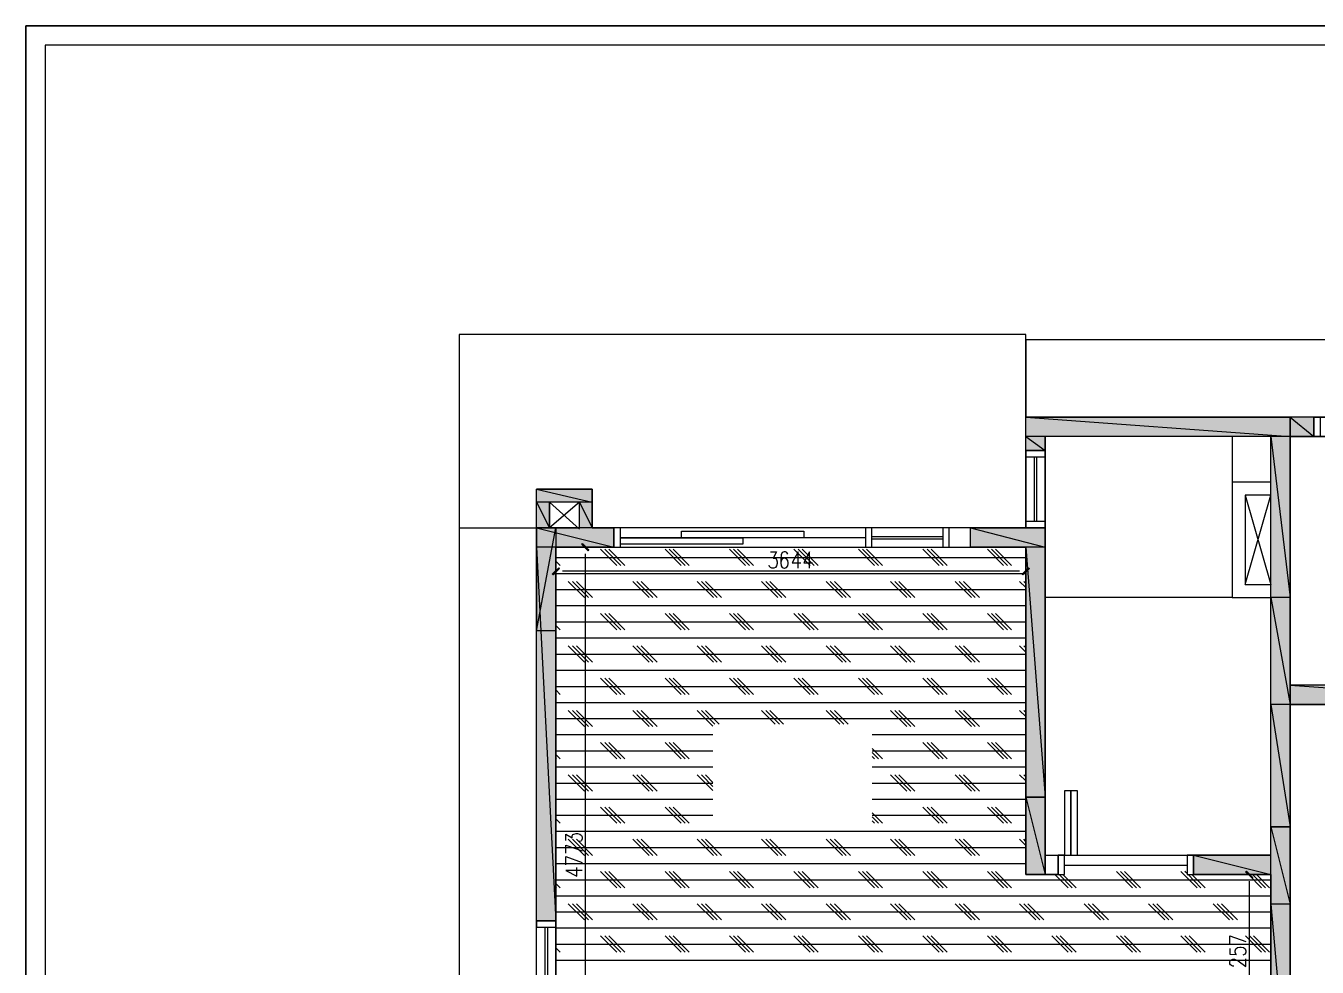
# Model space of a CAD drawing. Header units: millimetres. Extents: x -75 to 20144, y -75 to 30258.
# Drawn here: x -75 to 9937, y 22957 to 30258 of the extents above; entities that cross this region are included whole.
import ezdxf

# ---------------------------------------------------------------- set-up
doc = ezdxf.new("R2010")
doc.units = ezdxf.units.MM
for name, color, linetype, true_color in [('SRC-FILLSTROKE-000000', 7, 'Continuous', 0x000000), ('SRC-FILLSTROKE-636466', 7, 'Continuous', 0x636466), ('SRC-STROKE-000000', 7, 'Continuous', 0x000000), ('SRC-STROKE-0000ff', 7, 'Continuous', 0x0000ff), ('SRC-STROKE-636466', 7, 'Continuous', 0x636466), ('SRC-STROKE-767676', 7, 'Continuous', 0x767676), ('SRC-STROKE-ff0000', 7, 'Continuous', 0xff0000)]:
    doc.layers.add(name, color=color, linetype=linetype, true_color=true_color)

msp = doc.modelspace()

# ---------------------------------------------------------------- hatches: boundary and pattern name
at = {"layer": 'SRC-FILLSTROKE-000000', "true_color": 0x000000}
h = msp.add_hatch(color=7, dxfattribs=at)
h.dxf.hatch_style = 1
h.paths.add_polyline_path([(9728, 27222), (7678, 27222), (9728, 27072), (9728, 27222)])
h = msp.add_hatch(color=7, dxfattribs=at)
h.dxf.hatch_style = 1
h.paths.add_polyline_path([(7678, 27222), (9728, 27072), (7678, 27072), (7678, 27222)])
h = msp.add_hatch(color=7, dxfattribs=at)
h.dxf.hatch_style = 1
h.paths.add_polyline_path([(9912, 27222), (9728, 27222), (9912, 27072), (9912, 27222)])
h = msp.add_hatch(color=7, dxfattribs=at)
h.dxf.hatch_style = 1
h.paths.add_polyline_path([(9728, 27222), (9912, 27072), (9728, 27072), (9728, 27222)])
h = msp.add_hatch(color=7, dxfattribs=at)
h.dxf.hatch_style = 1
h.paths.add_polyline_path([(7828, 27072), (7678, 27072), (7828, 26964), (7828, 27072)])
h = msp.add_hatch(color=7, dxfattribs=at)
h.dxf.hatch_style = 1
h.paths.add_polyline_path([(7678, 27072), (7828, 26964), (7678, 26964), (7678, 27072)])
h = msp.add_hatch(color=7, dxfattribs=at)
h.dxf.hatch_style = 1
h.paths.add_polyline_path([(9728, 27072), (9578, 27072), (9728, 25825), (9728, 27072)])
h = msp.add_hatch(color=7, dxfattribs=at)
h.dxf.hatch_style = 1
h.paths.add_polyline_path([(9578, 27072), (9728, 25825), (9578, 25825), (9578, 27072)])
h = msp.add_hatch(color=7, dxfattribs=at)
h.dxf.hatch_style = 1
h.paths.add_polyline_path([(4317, 26664), (3885, 26664), (4317, 26564), (4317, 26664)])
h = msp.add_hatch(color=7, dxfattribs=at)
h.dxf.hatch_style = 1
h.paths.add_polyline_path([(3885, 26664), (4317, 26564), (3885, 26564), (3885, 26664)])
h = msp.add_hatch(color=7, dxfattribs=at)
h.dxf.hatch_style = 1
h.paths.add_polyline_path([(3985, 26564), (3885, 26564), (3985, 26364), (3985, 26564)])
h = msp.add_hatch(color=7, dxfattribs=at)
h.dxf.hatch_style = 1
h.paths.add_polyline_path([(3885, 26564), (3985, 26364), (3885, 26364), (3885, 26564)])
h = msp.add_hatch(color=7, dxfattribs=at)
h.dxf.hatch_style = 1
h.paths.add_polyline_path([(4317, 26564), (4217, 26564), (4317, 26364), (4317, 26564)])
h = msp.add_hatch(color=7, dxfattribs=at)
h.dxf.hatch_style = 1
h.paths.add_polyline_path([(4217, 26564), (4317, 26364), (4217, 26364), (4217, 26564)])
h = msp.add_hatch(color=7, dxfattribs=at)
h.dxf.hatch_style = 1
h.paths.add_polyline_path([(4485, 26364), (3885, 26364), (4485, 26214), (4485, 26364)])
h = msp.add_hatch(color=7, dxfattribs=at)
h.dxf.hatch_style = 1
h.paths.add_polyline_path([(3885, 26364), (4485, 26214), (3885, 26214), (3885, 26364)])
h = msp.add_hatch(color=7, dxfattribs=at)
h.dxf.hatch_style = 1
h.paths.add_polyline_path([(3885, 26364), (3885, 25565), (4035, 26364), (3885, 26364)])
h = msp.add_hatch(color=7, dxfattribs=at)
h.dxf.hatch_style = 1
h.paths.add_polyline_path([(3885, 25565), (4035, 26364), (4035, 25565), (3885, 25565)])
h = msp.add_hatch(color=7, dxfattribs=at)
h.dxf.hatch_style = 1
h.paths.add_polyline_path([(7828, 26364), (7248, 26364), (7828, 26214), (7828, 26364)])
h = msp.add_hatch(color=7, dxfattribs=at)
h.dxf.hatch_style = 1
h.paths.add_polyline_path([(7248, 26364), (7828, 26214), (7248, 26214), (7248, 26364)])
h = msp.add_hatch(color=7, dxfattribs=at)
h.dxf.hatch_style = 1
h.paths.add_polyline_path([(4291, 26192), (4235, 26236), (4241, 26242), (4291, 26192)])
h = msp.add_hatch(color=7, dxfattribs=at)
h.dxf.hatch_style = 1
h.paths.add_polyline_path([(4285, 26186), (4291, 26192), (4235, 26236), (4285, 26186)])
h = msp.add_hatch(color=7, dxfattribs=at)
h.dxf.hatch_style = 1
h.paths.add_polyline_path([(4035, 26214), (3885, 26214), (4035, 23317), (4035, 26214)])
h = msp.add_hatch(color=7, dxfattribs=at)
h.dxf.hatch_style = 1
h.paths.add_polyline_path([(3885, 26214), (4035, 23317), (3885, 23317), (3885, 26214)])
h = msp.add_hatch(color=7, dxfattribs=at)
h.dxf.hatch_style = 1
h.paths.add_polyline_path([(7828, 26214), (7678, 26214), (7828, 24275), (7828, 26214)])
h = msp.add_hatch(color=7, dxfattribs=at)
h.dxf.hatch_style = 1
h.paths.add_polyline_path([(7678, 26214), (7828, 24275), (7678, 24275), (7678, 26214)])
h = msp.add_hatch(color=7, dxfattribs=at)
h.dxf.hatch_style = 1
h.paths.add_polyline_path([(4057, 26054), (4013, 26001), (4007, 26005), (4057, 26054)])
h = msp.add_hatch(color=7, dxfattribs=at)
h.dxf.hatch_style = 1
h.paths.add_polyline_path([(4063, 26050), (4057, 26054), (4013, 26001), (4063, 26050)])
h = msp.add_hatch(color=7, dxfattribs=at)
h.dxf.hatch_style = 1
h.paths.add_polyline_path([(7650, 26005), (7656, 26001), (7700, 26054), (7650, 26005)])
h = msp.add_hatch(color=7, dxfattribs=at)
h.dxf.hatch_style = 1
h.paths.add_polyline_path([(7656, 26001), (7700, 26054), (7706, 26050), (7656, 26001)])
h = msp.add_hatch(color=7, dxfattribs=at)
h.dxf.hatch_style = 1
h.paths.add_polyline_path([(9728, 25825), (9578, 25825), (9728, 24995), (9728, 25825)])
h = msp.add_hatch(color=7, dxfattribs=at)
h.dxf.hatch_style = 1
h.paths.add_polyline_path([(9578, 25825), (9728, 24995), (9578, 24995), (9578, 25825)])
h = msp.add_hatch(color=7, dxfattribs=at)
h.dxf.hatch_style = 1
h.paths.add_polyline_path([(11857, 25145), (9728, 25145), (11857, 24995), (11857, 25145)])
h = msp.add_hatch(color=7, dxfattribs=at)
h.dxf.hatch_style = 1
h.paths.add_polyline_path([(9728, 25145), (11857, 24995), (9728, 24995), (9728, 25145)])
h = msp.add_hatch(color=7, dxfattribs=at)
h.dxf.hatch_style = 1
h.paths.add_polyline_path([(9728, 24995), (9578, 24995), (9728, 24045), (9728, 24995)])
h = msp.add_hatch(color=7, dxfattribs=at)
h.dxf.hatch_style = 1
h.paths.add_polyline_path([(9578, 24995), (9728, 24045), (9578, 24045), (9578, 24995)])
h = msp.add_hatch(color=7, dxfattribs=at)
h.dxf.hatch_style = 1
h.paths.add_polyline_path([(9578, 23825), (8978, 23825), (9578, 23675), (9578, 23825)])
h = msp.add_hatch(color=7, dxfattribs=at)
h.dxf.hatch_style = 1
h.paths.add_polyline_path([(8978, 23825), (9578, 23675), (8978, 23675), (8978, 23825)])
h = msp.add_hatch(color=7, dxfattribs=at)
h.dxf.hatch_style = 1
h.paths.add_polyline_path([(9438, 23651), (9382, 23697), (9388, 23701), (9438, 23651)])
h = msp.add_hatch(color=7, dxfattribs=at)
h.dxf.hatch_style = 1
h.paths.add_polyline_path([(9432, 23647), (9438, 23651), (9382, 23697), (9432, 23647)])
h = msp.add_hatch(color=7, dxfattribs=at)
h.dxf.hatch_style = 1
h.paths.add_polyline_path([(9728, 23445), (9578, 23445), (9728, 21753), (9728, 23445)])
h = msp.add_hatch(color=7, dxfattribs=at)
h.dxf.hatch_style = 1
h.paths.add_polyline_path([(9578, 23445), (9728, 21753), (9578, 21753), (9578, 23445)])
at = {"layer": 'SRC-FILLSTROKE-636466', "true_color": 0x636466}
h = msp.add_hatch(color=7, dxfattribs=at)
h.dxf.hatch_style = 1
h.paths.add_polyline_path([(7828, 24275), (7678, 24275), (7828, 23675), (7828, 24275)])
h = msp.add_hatch(color=7, dxfattribs=at)
h.dxf.hatch_style = 1
h.paths.add_polyline_path([(7678, 24275), (7828, 23675), (7678, 23675), (7678, 24275)])
h = msp.add_hatch(color=7, dxfattribs=at)
h.dxf.hatch_style = 1
h.paths.add_polyline_path([(9728, 24045), (9578, 24045), (9728, 23445), (9728, 24045)])
h = msp.add_hatch(color=7, dxfattribs=at)
h.dxf.hatch_style = 1
h.paths.add_polyline_path([(9578, 24045), (9728, 23445), (9578, 23445), (9578, 24045)])

# ---------------------------------------------------------------- linework, layer by layer
at = {"layer": 'SRC-FILLSTROKE-000000'}
for points in [[(9728, 27222), (7678, 27222), (9728, 27072), (9728, 27222)], [(7678, 27222), (9728, 27072), (7678, 27072), (7678, 27222)], [(9912, 27222), (9728, 27222), (9912, 27072), (9912, 27222)], [(9728, 27222), (9912, 27072), (9728, 27072), (9728, 27222)], [(7828, 27072), (7678, 27072), (7828, 26964), (7828, 27072)], [(7678, 27072), (7828, 26964), (7678, 26964), (7678, 27072)], [(9728, 27072), (9578, 27072), (9728, 25825), (9728, 27072)], [(9578, 27072), (9728, 25825), (9578, 25825), (9578, 27072)], [(4317, 26664), (3885, 26664), (4317, 26564), (4317, 26664)], [(3885, 26664), (4317, 26564), (3885, 26564), (3885, 26664)], [(3985, 26564), (3885, 26564), (3985, 26364), (3985, 26564)], [(3885, 26564), (3985, 26364), (3885, 26364), (3885, 26564)], [(4317, 26564), (4217, 26564), (4317, 26364), (4317, 26564)], [(4217, 26564), (4317, 26364), (4217, 26364), (4217, 26564)], [(4485, 26364), (3885, 26364), (4485, 26214), (4485, 26364)], [(3885, 26364), (4485, 26214), (3885, 26214), (3885, 26364)], [(3885, 26364), (3885, 25565), (4035, 26364), (3885, 26364)], [(3885, 25565), (4035, 26364), (4035, 25565), (3885, 25565)], [(7828, 26364), (7248, 26364), (7828, 26214), (7828, 26364)], [(7248, 26364), (7828, 26214), (7248, 26214), (7248, 26364)], [(4291, 26192), (4235, 26236), (4241, 26242), (4291, 26192)], [(4285, 26186), (4291, 26192), (4235, 26236), (4285, 26186)], [(4035, 26214), (3885, 26214), (4035, 23317), (4035, 26214)], [(3885, 26214), (4035, 23317), (3885, 23317), (3885, 26214)], [(7828, 26214), (7678, 26214), (7828, 24275), (7828, 26214)], [(7678, 26214), (7828, 24275), (7678, 24275), (7678, 26214)], [(4057, 26054), (4013, 26001), (4007, 26005), (4057, 26054)], [(4063, 26050), (4057, 26054), (4013, 26001), (4063, 26050)], [(7650, 26005), (7656, 26001), (7700, 26054), (7650, 26005)], [(7656, 26001), (7700, 26054), (7706, 26050), (7656, 26001)], [(9728, 25825), (9578, 25825), (9728, 24995), (9728, 25825)], [(9578, 25825), (9728, 24995), (9578, 24995), (9578, 25825)], [(11857, 25145), (9728, 25145), (11857, 24995), (11857, 25145)], [(9728, 25145), (11857, 24995), (9728, 24995), (9728, 25145)], [(9728, 24995), (9578, 24995), (9728, 24045), (9728, 24995)], [(9578, 24995), (9728, 24045), (9578, 24045), (9578, 24995)], [(9578, 23825), (8978, 23825), (9578, 23675), (9578, 23825)], [(8978, 23825), (9578, 23675), (8978, 23675), (8978, 23825)], [(9438, 23651), (9382, 23697), (9388, 23701), (9438, 23651)], [(9432, 23647), (9438, 23651), (9382, 23697), (9432, 23647)], [(9728, 23445), (9578, 23445), (9728, 21753), (9728, 23445)], [(9578, 23445), (9728, 21753), (9578, 21753), (9578, 23445)]]:
    msp.add_lwpolyline(points, dxfattribs=at)
at = {"layer": 'SRC-FILLSTROKE-636466'}
for points in [[(7828, 24275), (7678, 24275), (7828, 23675), (7828, 24275)], [(7678, 24275), (7828, 23675), (7678, 23675), (7678, 24275)], [(9728, 24045), (9578, 24045), (9728, 23445), (9728, 24045)], [(9578, 24045), (9728, 23445), (9578, 23445), (9578, 24045)]]:
    msp.add_lwpolyline(points, dxfattribs=at)
at = {"layer": 'SRC-STROKE-000000'}
for points in [[(2985, 75), (2985, -75), (-75, -75), (-75, 75), (-75, 30258), (75, 30258), (18166, 30258), (18166, 30108), (18166, -75), (18016, -75), (18016, 75), (18016, 30108), (14297, 30108), (75, 30108), (75, 26364), (75, 75), (2985, 75), (75, 75)], [(-75, 30258), (-75, -75), (18166, -75), (18166, 30258), (-75, 30258)], [(7678, 26364), (7678, 27864), (3885, 27864), (3285, 27864), (3285, 26364), (3885, 26364)], [(7678, 27822), (7678, 27222)], [(9578, 21443), (9578, 23675), (8978, 23675), (8978, 23825), (9578, 23825), (9578, 25825), (9578, 27072), (7828, 27072), (7828, 26964), (7678, 26964), (7678, 27072), (7678, 27222), (9278, 27222), (9578, 27222), (9728, 27222), (9728, 21491)], [(9728, 21483), (9728, 24995), (11707, 24995), (11707, 24885), (11857, 24885), (11857, 25255), (11707, 25255), (11707, 25145), (9728, 25145), (9728, 27072), (11707, 27072), (11707, 26054), (11857, 26054), (11857, 27072), (12287, 27072), (12287, 27222), (9728, 27222), (9728, 27072)], [(9578, 27072), (9278, 27072), (9278, 25825), (9578, 25825)], [(7678, 26364), (7828, 26364), (7828, 26964), (7678, 26964), (7678, 26364)], [(4017, 23317), (3885, 23317), (3885, 26664), (4035, 26664), (4317, 26664), (4317, 26364), (4485, 26364), (4485, 26214), (4035, 26214), (4035, 23317), (4035, 22567), (3885, 22567), (3885, 23317), (4035, 23317)], [(9578, 26718), (9278, 26718)], [(4217, 26564), (3985, 26564), (3985, 26364), (4217, 26364), (4217, 26564)], [(4217, 26564), (3985, 26364)], [(4217, 26354), (3985, 26564)], [(9578, 26618), (9378, 26618), (9378, 25925), (9578, 25925)], [(9378, 26618), (9578, 25925)], [(9378, 25925), (9578, 26618)], [(3885, 25565), (3885, 26364), (4035, 26364), (4035, 25565), (3885, 25565)], [(4485, 26214), (7248, 26214), (7248, 26364), (4485, 26364), (4485, 26214)], [(7678, 26214), (7248, 26214), (7248, 26364), (7678, 26364), (7828, 26364), (7828, 26214), (7828, 23825), (7928, 23825), (7928, 23675), (7828, 23675), (7678, 23675), (7678, 26214)], [(4035, 26188), (4035, 25979)], [(4063, 26214), (4313, 26214)], [(4263, 26164), (4263, 21491)], [(5698, 26178), (5746, 26178), (5720, 26130), (5732, 26130), (5742, 26124), (5746, 26118), (5750, 26100), (5750, 26088), (5746, 26070), (5738, 26058), (5724, 26052), (5710, 26052), (5698, 26058), (5692, 26064), (5688, 26076)], [(5832, 26160), (5826, 26172), (5814, 26178), (5804, 26178), (5790, 26172), (5782, 26154), (5778, 26124), (5778, 26094), (5782, 26070), (5790, 26058), (5804, 26052), (5808, 26052), (5822, 26058), (5832, 26070), (5836, 26088), (5836, 26094), (5832, 26112), (5822, 26124), (5808, 26130), (5804, 26130), (5790, 26124), (5782, 26112), (5778, 26094)], [(5912, 26052), (5912, 26178), (5866, 26094), (5934, 26094)], [(6000, 26052), (6000, 26178), (5956, 26094), (6024, 26094)], [(7678, 26188), (7678, 25979)], [(7628, 26029), (4085, 26029)], [(9278, 25825), (7828, 25825)], [(4113, 23939), (4113, 23989), (4161, 23961), (4161, 23975), (4167, 23985), (4173, 23989), (4191, 23993), (4203, 23993), (4221, 23989), (4233, 23979), (4239, 23967), (4239, 23953), (4233, 23939), (4227, 23935), (4215, 23931)], [(4113, 23841), (4113, 23903), (4239, 23859)], [(4113, 23751), (4113, 23815), (4239, 23769)], [(4239, 23707), (4113, 23707), (4197, 23663), (4197, 23729)], [(9552, 23675), (9360, 23675)], [(9410, 23625), (9410, 22467)], [(9260, 23139), (9260, 23201), (9384, 23157)], [(9260, 23103), (9260, 23059), (9312, 23055), (9306, 23059), (9302, 23073), (9302, 23085), (9306, 23099), (9318, 23109), (9336, 23113), (9348, 23113), (9366, 23109), (9378, 23099), (9384, 23085), (9384, 23073), (9378, 23059), (9372, 23055), (9360, 23051)], [(9290, 22965), (9284, 22965), (9272, 22969), (9266, 22975), (9260, 22983), (9260, 23001), (9266, 23011), (9272, 23015), (9284, 23019), (9296, 23019), (9306, 23015), (9324, 23005), (9384, 22961), (9384, 23023)]]:
    msp.add_lwpolyline(points, dxfattribs=at)
at = {"layer": 'SRC-STROKE-0000ff'}
for points in [[(7978, 23825), (8028, 23825), (8028, 24325), (7978, 24325), (7978, 23825)], [(8028, 23825), (8078, 23825), (8078, 24325), (8028, 24325), (8028, 23825)], [(7928, 23675), (7978, 23675), (7978, 23825), (7928, 23825), (7928, 23675)], [(7978, 23749), (8928, 23749)], [(8928, 23675), (8978, 23675), (8978, 23825), (8928, 23825), (8928, 23675)]]:
    msp.add_lwpolyline(points, dxfattribs=at)
at = {"layer": 'SRC-STROKE-636466'}
for points in [[(14297, 27822), (7678, 27822)], [(3285, 26364), (3285, 22567), (2985, 22567), (2385, 22567), (2367, 17518), (2985, 17518)], [(7828, 24275), (7828, 23675), (7678, 23675), (7678, 24275), (7828, 24275)], [(9728, 24045), (9728, 23445), (9578, 23445), (9578, 24045), (9728, 24045)]]:
    msp.add_lwpolyline(points, dxfattribs=at)
at = {"layer": 'SRC-STROKE-767676'}
for points in [[(9912, 27222), (10712, 27222), (10712, 27072), (9912, 27072), (9912, 27222)], [(9962, 27222), (9912, 27222), (9912, 27072), (9962, 27072), (9962, 27222)], [(7678, 26364), (7678, 26964), (7828, 26964), (7828, 26364), (7678, 26364)], [(7678, 26964), (7678, 26914), (7828, 26914), (7828, 26964), (7678, 26964)], [(7742, 26914), (7742, 26414)], [(7762, 26914), (7762, 26414)], [(4485, 26364), (4485, 26214), (7084, 26214), (7084, 26364), (4485, 26364)], [(4535, 26364), (4485, 26364), (4485, 26214), (4535, 26214), (4535, 26364)], [(5958, 26338), (5958, 26288), (5009, 26288), (5009, 26338), (5958, 26338)], [(6484, 26364), (6434, 26364), (6434, 26214), (6484, 26214), (6484, 26364)], [(7084, 26364), (7034, 26364), (7034, 26214), (7084, 26214), (7084, 26364)], [(7678, 26414), (7678, 26364), (7828, 26364), (7828, 26414), (7678, 26414)], [(6434, 26288), (4535, 26288)], [(5484, 26288), (5484, 26238), (4535, 26238), (4535, 26288), (5484, 26288)], [(6484, 26298), (7034, 26298)], [(6484, 26278), (7034, 26278)], [(3885, 22567), (3885, 23317), (4035, 23317), (4035, 22567), (3885, 22567)], [(3885, 23317), (3885, 23267), (4035, 23267), (4035, 23317), (3885, 23317)], [(3949, 23267), (3949, 22617)], [(3969, 23267), (3969, 22617)]]:
    msp.add_lwpolyline(points, dxfattribs=at)
at = {"layer": 'SRC-STROKE-ff0000'}
for points in [[(4035, 21441), (4035, 26214), (7678, 26214), (7678, 23675), (7928, 23675), (7928, 23825), (8978, 23825), (8978, 23675), (9578, 23675), (9578, 22417), (6374, 22417), (6374, 21593), (5374, 21593), (5374, 22417), (5224, 22417), (5224, 21443), (4035, 21441)], [(4035, 26134), (7678, 26134)], [(4507, 26072), (4381, 26198)], [(4537, 26072), (4413, 26198)], [(4569, 26072), (4445, 26198)], [(5007, 26072), (4881, 26198)], [(5037, 26072), (4913, 26198)], [(5069, 26072), (4945, 26198)], [(5506, 26072), (5380, 26198)], [(5536, 26072), (5412, 26198)], [(5568, 26072), (5444, 26198)], [(6006, 26072), (5880, 26198)], [(6036, 26072), (5912, 26198)], [(6068, 26072), (5944, 26198)], [(6506, 26072), (6380, 26198)], [(6536, 26072), (6412, 26198)], [(6568, 26072), (6444, 26198)], [(7006, 26072), (6880, 26198)], [(7036, 26072), (6912, 26198)], [(7068, 26072), (6944, 26198)], [(7506, 26072), (7380, 26198)], [(7536, 26072), (7412, 26198)], [(7568, 26072), (7444, 26198)], [(4069, 26072), (4035, 26106)], [(4039, 26072), (4035, 26076)], [(4035, 26011), (7678, 26011)], [(4257, 25823), (4131, 25949)], [(4287, 25823), (4163, 25949)], [(4319, 25823), (4195, 25949)], [(4757, 25823), (4631, 25949)], [(4787, 25823), (4663, 25949)], [(4819, 25823), (4695, 25949)], [(5256, 25823), (5131, 25949)], [(5286, 25823), (5163, 25949)], [(5318, 25823), (5195, 25949)], [(5756, 25823), (5630, 25949)], [(5786, 25823), (5662, 25949)], [(5818, 25823), (5694, 25949)], [(6256, 25823), (6130, 25949)], [(6286, 25823), (6162, 25949)], [(6318, 25823), (6194, 25949)], [(6756, 25823), (6630, 25949)], [(6786, 25823), (6662, 25949)], [(6818, 25823), (6694, 25949)], [(7256, 25823), (7130, 25949)], [(7286, 25823), (7162, 25949)], [(7318, 25823), (7194, 25949)], [(7678, 25901), (7630, 25949)], [(7678, 25933), (7662, 25949)], [(4035, 25885), (7678, 25885)], [(4035, 25761), (7678, 25761)], [(4035, 25635), (7678, 25635)], [(4507, 25573), (4381, 25699)], [(4537, 25573), (4413, 25699)], [(4569, 25573), (4445, 25699)], [(5007, 25573), (4881, 25699)], [(5037, 25573), (4913, 25699)], [(5069, 25573), (4945, 25699)], [(5506, 25573), (5380, 25699)], [(5536, 25573), (5412, 25699)], [(5568, 25573), (5444, 25699)], [(6006, 25573), (5880, 25699)], [(6036, 25573), (5912, 25699)], [(6068, 25573), (5944, 25699)], [(6506, 25573), (6380, 25699)], [(6536, 25573), (6412, 25699)], [(6568, 25573), (6444, 25699)], [(7006, 25573), (6880, 25699)], [(7036, 25573), (6912, 25699)], [(7068, 25573), (6944, 25699)], [(7506, 25573), (7380, 25699)], [(7536, 25573), (7412, 25699)], [(7568, 25573), (7444, 25699)], [(4069, 25573), (4035, 25607)], [(4039, 25573), (4035, 25577)], [(4035, 25511), (7678, 25511)], [(4257, 25323), (4131, 25449)], [(4287, 25323), (4163, 25449)], [(4319, 25323), (4195, 25449)], [(4757, 25323), (4631, 25449)], [(4787, 25323), (4663, 25449)], [(4819, 25323), (4695, 25449)], [(5256, 25323), (5131, 25449)], [(5286, 25323), (5163, 25449)], [(5318, 25323), (5195, 25449)], [(5756, 25323), (5630, 25449)], [(5786, 25323), (5662, 25449)], [(5818, 25323), (5694, 25449)], [(6256, 25323), (6130, 25449)], [(6286, 25323), (6162, 25449)], [(6318, 25323), (6194, 25449)], [(6756, 25323), (6630, 25449)], [(6786, 25323), (6662, 25449)], [(6818, 25323), (6694, 25449)], [(7256, 25323), (7130, 25449)], [(7286, 25323), (7162, 25449)], [(7318, 25323), (7194, 25449)], [(7678, 25401), (7630, 25449)], [(7678, 25433), (7662, 25449)], [(4035, 25385), (7678, 25385)], [(4035, 25261), (7678, 25261)], [(4035, 25135), (7678, 25135)], [(4507, 25073), (4381, 25199)], [(4537, 25073), (4413, 25199)], [(4569, 25073), (4445, 25199)], [(5007, 25073), (4881, 25199)], [(5037, 25073), (4913, 25199)], [(5069, 25073), (4945, 25199)], [(5506, 25073), (5380, 25199)], [(5536, 25073), (5412, 25199)], [(5568, 25073), (5444, 25199)], [(6006, 25073), (5880, 25199)], [(6036, 25073), (5912, 25199)], [(6068, 25073), (5944, 25199)], [(6506, 25073), (6380, 25199)], [(6536, 25073), (6412, 25199)], [(6568, 25073), (6444, 25199)], [(7006, 25073), (6880, 25199)], [(7036, 25073), (6912, 25199)], [(7068, 25073), (6944, 25199)], [(7506, 25073), (7380, 25199)], [(7536, 25073), (7412, 25199)], [(7568, 25073), (7444, 25199)], [(4069, 25073), (4035, 25107)], [(4039, 25073), (4035, 25077)], [(4035, 25011), (7678, 25011)], [(4257, 24823), (4131, 24949)], [(4287, 24823), (4163, 24949)], [(4319, 24823), (4195, 24949)], [(4757, 24823), (4631, 24949)], [(4787, 24823), (4663, 24949)], [(4819, 24823), (4695, 24949)], [(5252, 24827), (5131, 24949)], [(5268, 24843), (5163, 24949)], [(5300, 24843), (5195, 24949)], [(5736, 24843), (5630, 24949)], [(5768, 24843), (5662, 24949)], [(5800, 24843), (5694, 24949)], [(6236, 24843), (6130, 24949)], [(6268, 24843), (6162, 24949)], [(6300, 24843), (6194, 24949)], [(6756, 24823), (6630, 24949)], [(6786, 24823), (6662, 24949)], [(6818, 24823), (6694, 24949)], [(7256, 24823), (7130, 24949)], [(7286, 24823), (7162, 24949)], [(7318, 24823), (7194, 24949)], [(7678, 24901), (7630, 24949)], [(7678, 24933), (7662, 24949)], [(4035, 24885), (7678, 24885)], [(4035, 24761), (5252, 24761)], [(6488, 24761), (7678, 24761)], [(4035, 24635), (5252, 24635)], [(4507, 24573), (4381, 24699)], [(4537, 24573), (4413, 24699)], [(4569, 24573), (4445, 24699)], [(5007, 24573), (4881, 24699)], [(5037, 24573), (4913, 24699)], [(5069, 24573), (4945, 24699)], [(6568, 24573), (6488, 24653)], [(6488, 24635), (7678, 24635)], [(7006, 24573), (6880, 24699)], [(7036, 24573), (6912, 24699)], [(7068, 24573), (6944, 24699)], [(7506, 24573), (7380, 24699)], [(7536, 24573), (7412, 24699)], [(7568, 24573), (7444, 24699)], [(4069, 24573), (4035, 24607)], [(4039, 24573), (4035, 24577)], [(6536, 24573), (6488, 24623)], [(6506, 24573), (6488, 24591)], [(4035, 24511), (5252, 24511)], [(4257, 24323), (4131, 24449)], [(4287, 24323), (4163, 24449)], [(4319, 24323), (4195, 24449)], [(4757, 24323), (4631, 24449)], [(4787, 24323), (4663, 24449)], [(4819, 24323), (4695, 24449)], [(5252, 24327), (5131, 24449)], [(5252, 24359), (5163, 24449)], [(5252, 24389), (5195, 24449)], [(6488, 24511), (7678, 24511)], [(6756, 24323), (6630, 24449)], [(6786, 24323), (6662, 24449)], [(6818, 24323), (6694, 24449)], [(7256, 24323), (7130, 24449)], [(7286, 24323), (7162, 24449)], [(7318, 24323), (7194, 24449)], [(7678, 24401), (7630, 24449)], [(7678, 24433), (7662, 24449)], [(4035, 24385), (5252, 24385)], [(6488, 24385), (7678, 24385)], [(4035, 24261), (5252, 24261)], [(6488, 24261), (7678, 24261)], [(4035, 24135), (5252, 24135)], [(4507, 24073), (4381, 24199)], [(4537, 24073), (4413, 24199)], [(4569, 24073), (4445, 24199)], [(5007, 24073), (4881, 24199)], [(5037, 24073), (4913, 24199)], [(5069, 24073), (4945, 24199)], [(6568, 24073), (6488, 24153)], [(6488, 24135), (7678, 24135)], [(7006, 24073), (6880, 24199)], [(7036, 24073), (6912, 24199)], [(7068, 24073), (6944, 24199)], [(7506, 24073), (7380, 24199)], [(7536, 24073), (7412, 24199)], [(7568, 24073), (7444, 24199)], [(4069, 24073), (4035, 24107)], [(4039, 24073), (4035, 24077)], [(6536, 24073), (6488, 24123)], [(6506, 24073), (6488, 24091)], [(4035, 24011), (7678, 24011)], [(4257, 23823), (4131, 23949)], [(4287, 23823), (4163, 23949)], [(4319, 23823), (4195, 23949)], [(4757, 23823), (4631, 23949)], [(4787, 23823), (4663, 23949)], [(4819, 23823), (4695, 23949)], [(5256, 23823), (5131, 23949)], [(5286, 23823), (5163, 23949)], [(5318, 23823), (5195, 23949)], [(5756, 23823), (5630, 23949)], [(5786, 23823), (5662, 23949)], [(5818, 23823), (5694, 23949)], [(6256, 23823), (6130, 23949)], [(6286, 23823), (6162, 23949)], [(6318, 23823), (6194, 23949)], [(6756, 23823), (6630, 23949)], [(6786, 23823), (6662, 23949)], [(6818, 23823), (6694, 23949)], [(7256, 23823), (7130, 23949)], [(7286, 23823), (7162, 23949)], [(7318, 23823), (7194, 23949)], [(7678, 23901), (7630, 23949)], [(7678, 23933), (7662, 23949)], [(4035, 23885), (7678, 23885)], [(4035, 23761), (7678, 23761)], [(4035, 23635), (9578, 23635)], [(4507, 23573), (4381, 23699)], [(4537, 23573), (4413, 23699)], [(4569, 23573), (4445, 23699)], [(5007, 23573), (4881, 23699)], [(5037, 23573), (4913, 23699)], [(5069, 23573), (4945, 23699)], [(5506, 23573), (5380, 23699)], [(5536, 23573), (5412, 23699)], [(5568, 23573), (5444, 23699)], [(6006, 23573), (5880, 23699)], [(6036, 23573), (5912, 23699)], [(6068, 23573), (5944, 23699)], [(6506, 23573), (6380, 23699)], [(6536, 23573), (6412, 23699)], [(6568, 23573), (6444, 23699)], [(7006, 23573), (6880, 23699)], [(7036, 23573), (6912, 23699)], [(7068, 23573), (6944, 23699)], [(7506, 23573), (7380, 23699)], [(7536, 23573), (7412, 23699)], [(7568, 23573), (7444, 23699)], [(8006, 23573), (7904, 23675)], [(8036, 23573), (7936, 23675)], [(8068, 23573), (7966, 23675)], [(8506, 23573), (8380, 23699)], [(8536, 23573), (8412, 23699)], [(8568, 23573), (8444, 23699)], [(9006, 23573), (8880, 23699)], [(8928, 23683), (8912, 23699)], [(9036, 23573), (8936, 23675)], [(9068, 23573), (8966, 23675)], [(9506, 23573), (9404, 23675)], [(9536, 23573), (9436, 23675)], [(9568, 23573), (9466, 23675)], [(4069, 23573), (4035, 23607)], [(4039, 23573), (4035, 23577)], [(4035, 23511), (9578, 23511)], [(4257, 23323), (4131, 23449)], [(4287, 23323), (4163, 23449)], [(4319, 23323), (4195, 23449)], [(4757, 23323), (4631, 23449)], [(4787, 23323), (4663, 23449)], [(4819, 23323), (4695, 23449)], [(5256, 23323), (5131, 23449)], [(5286, 23323), (5163, 23449)], [(5318, 23323), (5195, 23449)], [(5756, 23323), (5630, 23449)], [(5786, 23323), (5662, 23449)], [(5818, 23323), (5694, 23449)], [(6256, 23323), (6130, 23449)], [(6286, 23323), (6162, 23449)], [(6318, 23323), (6194, 23449)], [(6756, 23323), (6630, 23449)], [(6786, 23323), (6662, 23449)], [(6818, 23323), (6694, 23449)], [(7256, 23323), (7130, 23449)], [(7286, 23323), (7162, 23449)], [(7318, 23323), (7194, 23449)], [(7756, 23323), (7630, 23449)], [(7786, 23323), (7662, 23449)], [(7818, 23323), (7694, 23449)], [(8256, 23323), (8130, 23449)], [(8286, 23323), (8162, 23449)], [(8318, 23323), (8194, 23449)], [(8756, 23323), (8630, 23449)], [(8786, 23323), (8662, 23449)], [(8818, 23323), (8694, 23449)], [(9256, 23323), (9130, 23449)], [(9286, 23323), (9162, 23449)], [(9318, 23323), (9194, 23449)], [(4035, 23385), (9578, 23385)], [(4035, 23261), (9578, 23261)], [(4035, 23135), (9578, 23135)], [(4507, 23073), (4381, 23199)], [(4537, 23073), (4413, 23199)], [(4569, 23073), (4445, 23199)], [(5007, 23073), (4881, 23199)], [(5037, 23073), (4913, 23199)], [(5069, 23073), (4945, 23199)], [(5506, 23073), (5380, 23199)], [(5536, 23073), (5412, 23199)], [(5568, 23073), (5444, 23199)], [(6006, 23073), (5880, 23199)], [(6036, 23073), (5912, 23199)], [(6068, 23073), (5944, 23199)], [(6506, 23073), (6380, 23199)], [(6536, 23073), (6412, 23199)], [(6568, 23073), (6444, 23199)], [(7006, 23073), (6880, 23199)], [(7036, 23073), (6912, 23199)], [(7068, 23073), (6944, 23199)], [(7506, 23073), (7380, 23199)], [(7536, 23073), (7412, 23199)], [(7568, 23073), (7444, 23199)], [(8006, 23073), (7880, 23199)], [(8036, 23073), (7912, 23199)], [(8068, 23073), (7944, 23199)], [(8506, 23073), (8380, 23199)], [(8536, 23073), (8412, 23199)], [(8568, 23073), (8444, 23199)], [(9006, 23073), (8880, 23199)], [(9036, 23073), (8912, 23199)], [(9068, 23073), (8944, 23199)], [(9506, 23073), (9380, 23199)], [(9536, 23073), (9412, 23199)], [(9568, 23073), (9444, 23199)], [(4069, 23073), (4035, 23107)], [(4039, 23073), (4035, 23077)], [(4035, 23011), (9578, 23011)]]:
    msp.add_lwpolyline(points, dxfattribs=at)

doc.saveas('drawing.dxf')
